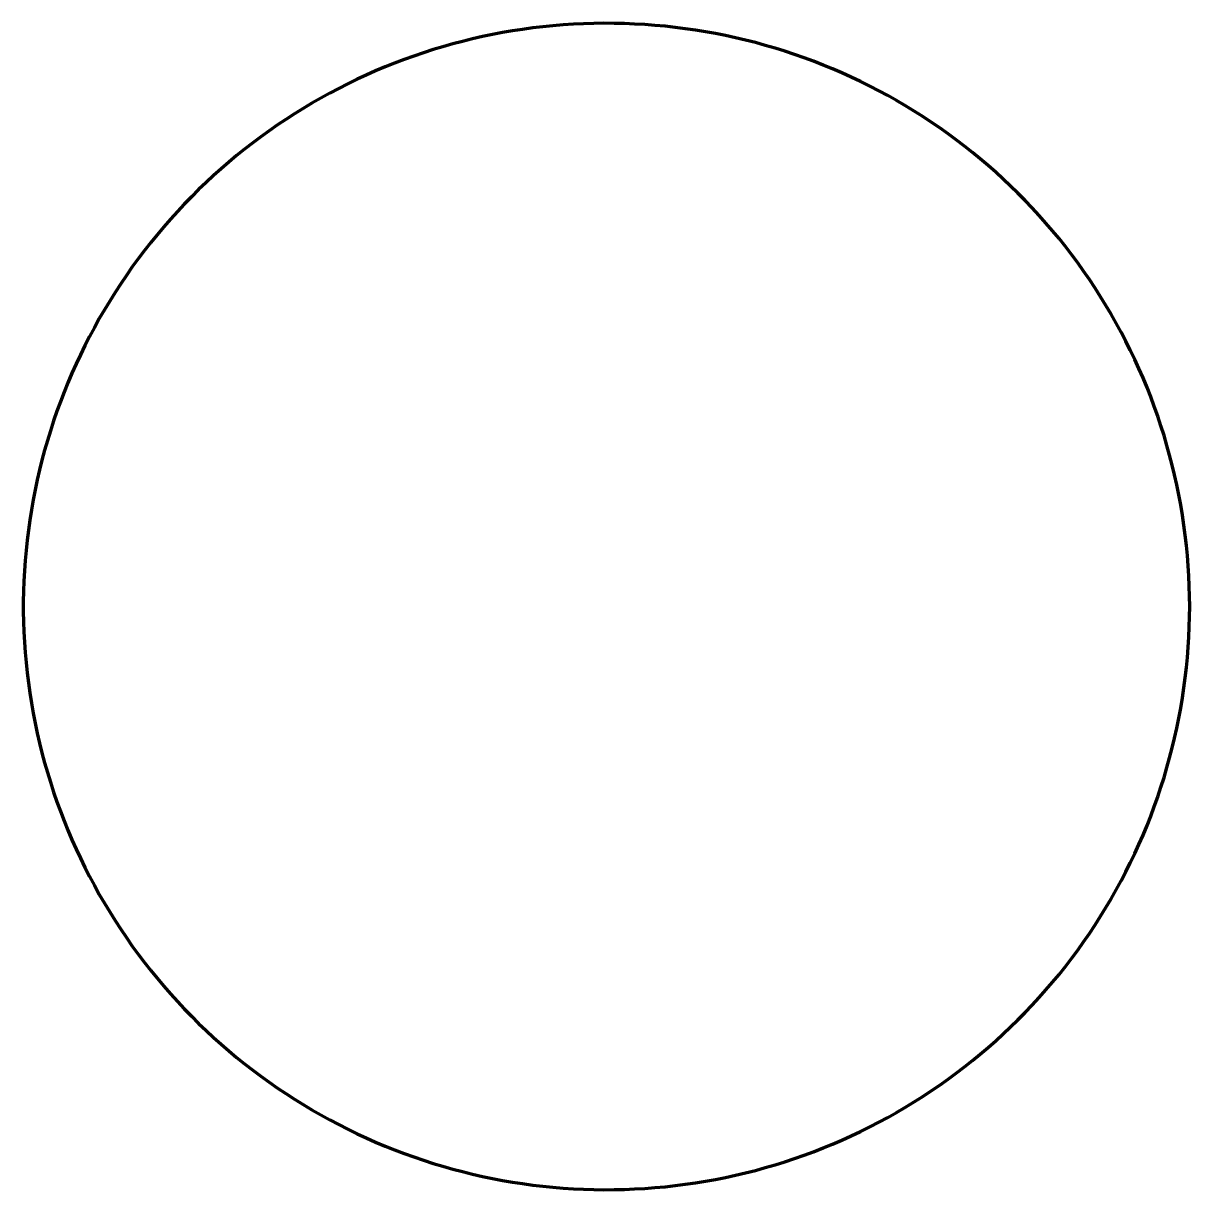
# Model space of a CAD drawing. Header units: centimetres. Extents: x -6 to 6, y -6 to 6.
import ezdxf

# ---------------------------------------------------------------- set-up
doc = ezdxf.new("R2010")
doc.units = ezdxf.units.CM
doc.layers.add('circle', color=1, linetype='CONTINUOUS', lineweight=158)

msp = doc.modelspace()

# ---------------------------------------------------------------- linework, layer by layer
at = {"layer": 'circle'}
msp.add_lwpolyline([(6, 0), (5.999, 0.105), (5.996, 0.21), (5.992, 0.315), (5.985, 0.42), (5.977, 0.524), (5.967, 0.629), (5.955, 0.733), (5.941, 0.837), (5.926, 0.941), (5.908, 1.045), (5.889, 1.148), (5.868, 1.251), (5.845, 1.353), (5.821, 1.455), (5.794, 1.557), (5.766, 1.658), (5.736, 1.759), (5.705, 1.859), (5.671, 1.959), (5.636, 2.058), (5.599, 2.156), (5.561, 2.254), (5.52, 2.351), (5.478, 2.447), (5.435, 2.542), (5.389, 2.637), (5.342, 2.731), (5.294, 2.824), (5.244, 2.916), (5.192, 3.008), (5.138, 3.098), (5.083, 3.187), (5.027, 3.276), (4.969, 3.363), (4.909, 3.45), (4.848, 3.535), (4.785, 3.62), (4.721, 3.703), (4.656, 3.785), (4.589, 3.866), (4.52, 3.945), (4.451, 4.024), (4.38, 4.101), (4.307, 4.177), (4.233, 4.252), (4.158, 4.325), (4.082, 4.397), (4.004, 4.468), (3.926, 4.538), (3.846, 4.606), (3.764, 4.672), (3.682, 4.737), (3.599, 4.801), (3.514, 4.863), (3.428, 4.924), (3.342, 4.983), (3.254, 5.041), (3.165, 5.097), (3.075, 5.152), (2.985, 5.205), (2.893, 5.256), (2.801, 5.306), (2.708, 5.354), (2.613, 5.401), (2.519, 5.446), (2.423, 5.489), (2.326, 5.531), (2.229, 5.571), (2.131, 5.609), (2.033, 5.645), (1.934, 5.68), (1.834, 5.713), (1.734, 5.744), (1.633, 5.773), (1.532, 5.801), (1.43, 5.827), (1.328, 5.851), (1.225, 5.874), (1.122, 5.894), (1.019, 5.913), (0.915, 5.93), (0.811, 5.945), (0.707, 5.958), (0.603, 5.97), (0.498, 5.979), (0.394, 5.987), (0.289, 5.993), (0.184, 5.997), (0.079, 5.999), (-0.026, 6), (-0.131, 5.999), (-0.236, 5.995), (-0.341, 5.99), (-0.446, 5.983), (-0.551, 5.975), (-0.655, 5.964), (-0.759, 5.952), (-0.863, 5.938), (-0.967, 5.922), (-1.071, 5.904), (-1.174, 5.884), (-1.277, 5.863), (-1.379, 5.839), (-1.481, 5.814), (-1.582, 5.788), (-1.684, 5.759), (-1.784, 5.729), (-1.884, 5.697), (-1.983, 5.663), (-2.082, 5.627), (-2.18, 5.59), (-2.278, 5.551), (-2.375, 5.51), (-2.471, 5.468), (-2.566, 5.424), (-2.661, 5.378), (-2.754, 5.33), (-2.847, 5.281), (-2.939, 5.231), (-3.03, 5.179), (-3.12, 5.125), (-3.21, 5.069), (-3.298, 5.012), (-3.385, 4.954), (-3.471, 4.894), (-3.556, 4.832), (-3.64, 4.769), (-3.723, 4.705), (-3.805, 4.639), (-3.886, 4.572), (-3.965, 4.503), (-4.043, 4.433), (-4.12, 4.362), (-4.196, 4.289), (-4.27, 4.215), (-4.344, 4.139), (-4.415, 4.063), (-4.486, 3.985), (-4.555, 3.906), (-4.622, 3.825), (-4.689, 3.744), (-4.753, 3.661), (-4.817, 3.577), (-4.879, 3.493), (-4.939, 3.407), (-4.998, 3.32), (-5.055, 3.232), (-5.111, 3.143), (-5.165, 3.053), (-5.218, 2.962), (-5.269, 2.87), (-5.318, 2.778), (-5.366, 2.684), (-5.412, 2.59), (-5.457, 2.495), (-5.5, 2.399), (-5.541, 2.302), (-5.58, 2.205), (-5.618, 2.107), (-5.654, 2.008), (-5.688, 1.909), (-5.721, 1.809), (-5.752, 1.709), (-5.781, 1.608), (-5.808, 1.506), (-5.833, 1.405), (-5.857, 1.302), (-5.879, 1.199), (-5.899, 1.096), (-5.917, 0.993), (-5.934, 0.889), (-5.948, 0.785), (-5.961, 0.681), (-5.972, 0.577), (-5.981, 0.472), (-5.989, 0.367), (-5.994, 0.262), (-5.998, 0.157), (-6, 0.053), (-6, -0.053), (-5.998, -0.157), (-5.994, -0.262), (-5.989, -0.367), (-5.981, -0.472), (-5.972, -0.577), (-5.961, -0.681), (-5.948, -0.785), (-5.934, -0.889), (-5.917, -0.993), (-5.899, -1.096), (-5.879, -1.199), (-5.857, -1.302), (-5.833, -1.405), (-5.808, -1.506), (-5.781, -1.608), (-5.752, -1.709), (-5.721, -1.809), (-5.688, -1.909), (-5.654, -2.008), (-5.618, -2.107), (-5.58, -2.205), (-5.541, -2.302), (-5.5, -2.399), (-5.457, -2.495), (-5.412, -2.59), (-5.366, -2.684), (-5.318, -2.778), (-5.269, -2.87), (-5.218, -2.962), (-5.165, -3.053), (-5.111, -3.143), (-5.055, -3.232), (-4.998, -3.32), (-4.939, -3.407), (-4.879, -3.493), (-4.817, -3.577), (-4.753, -3.661), (-4.689, -3.744), (-4.622, -3.825), (-4.555, -3.906), (-4.486, -3.985), (-4.415, -4.063), (-4.344, -4.139), (-4.27, -4.215), (-4.196, -4.289), (-4.12, -4.362), (-4.043, -4.433), (-3.965, -4.503), (-3.886, -4.572), (-3.805, -4.639), (-3.723, -4.705), (-3.64, -4.769), (-3.556, -4.832), (-3.471, -4.894), (-3.385, -4.954), (-3.298, -5.012), (-3.21, -5.069), (-3.12, -5.125), (-3.03, -5.179), (-2.939, -5.231), (-2.847, -5.281), (-2.754, -5.33), (-2.661, -5.378), (-2.566, -5.424), (-2.471, -5.468), (-2.375, -5.51), (-2.278, -5.551), (-2.18, -5.59), (-2.082, -5.627), (-1.983, -5.663), (-1.884, -5.697), (-1.784, -5.729), (-1.684, -5.759), (-1.582, -5.788), (-1.481, -5.814), (-1.379, -5.839), (-1.277, -5.863), (-1.174, -5.884), (-1.071, -5.904), (-0.967, -5.922), (-0.863, -5.938), (-0.759, -5.952), (-0.655, -5.964), (-0.551, -5.975), (-0.446, -5.983), (-0.341, -5.99), (-0.236, -5.995), (-0.131, -5.999), (-0.026, -6), (0.079, -5.999), (0.184, -5.997), (0.289, -5.993), (0.394, -5.987), (0.498, -5.979), (0.603, -5.97), (0.707, -5.958), (0.811, -5.945), (0.915, -5.93), (1.019, -5.913), (1.122, -5.894), (1.225, -5.874), (1.328, -5.851), (1.43, -5.827), (1.532, -5.801), (1.633, -5.773), (1.734, -5.744), (1.834, -5.713), (1.934, -5.68), (2.033, -5.645), (2.131, -5.609), (2.229, -5.571), (2.326, -5.531), (2.423, -5.489), (2.519, -5.446), (2.613, -5.401), (2.708, -5.354), (2.801, -5.306), (2.893, -5.256), (2.985, -5.205), (3.075, -5.152), (3.165, -5.097), (3.254, -5.041), (3.342, -4.983), (3.428, -4.924), (3.514, -4.863), (3.599, -4.801), (3.682, -4.737), (3.764, -4.672), (3.846, -4.606), (3.926, -4.538), (4.004, -4.468), (4.082, -4.397), (4.158, -4.325), (4.233, -4.252), (4.307, -4.177), (4.38, -4.101), (4.451, -4.024), (4.52, -3.945), (4.589, -3.866), (4.656, -3.785), (4.721, -3.703), (4.785, -3.62), (4.848, -3.535), (4.909, -3.45), (4.969, -3.363), (5.027, -3.276), (5.083, -3.187), (5.138, -3.098), (5.192, -3.008), (5.244, -2.916), (5.294, -2.824), (5.342, -2.731), (5.389, -2.637), (5.435, -2.542), (5.478, -2.447), (5.52, -2.351), (5.561, -2.254), (5.599, -2.156), (5.636, -2.058), (5.671, -1.959), (5.705, -1.859), (5.736, -1.759), (5.766, -1.658), (5.794, -1.557), (5.821, -1.455), (5.845, -1.353), (5.868, -1.251), (5.889, -1.148), (5.908, -1.045), (5.926, -0.941), (5.941, -0.837), (5.955, -0.733), (5.967, -0.629), (5.977, -0.524), (5.985, -0.42), (5.992, -0.315), (5.996, -0.21), (5.999, -0.105), (6, 0)], dxfattribs=at)

doc.saveas('drawing.dxf')
